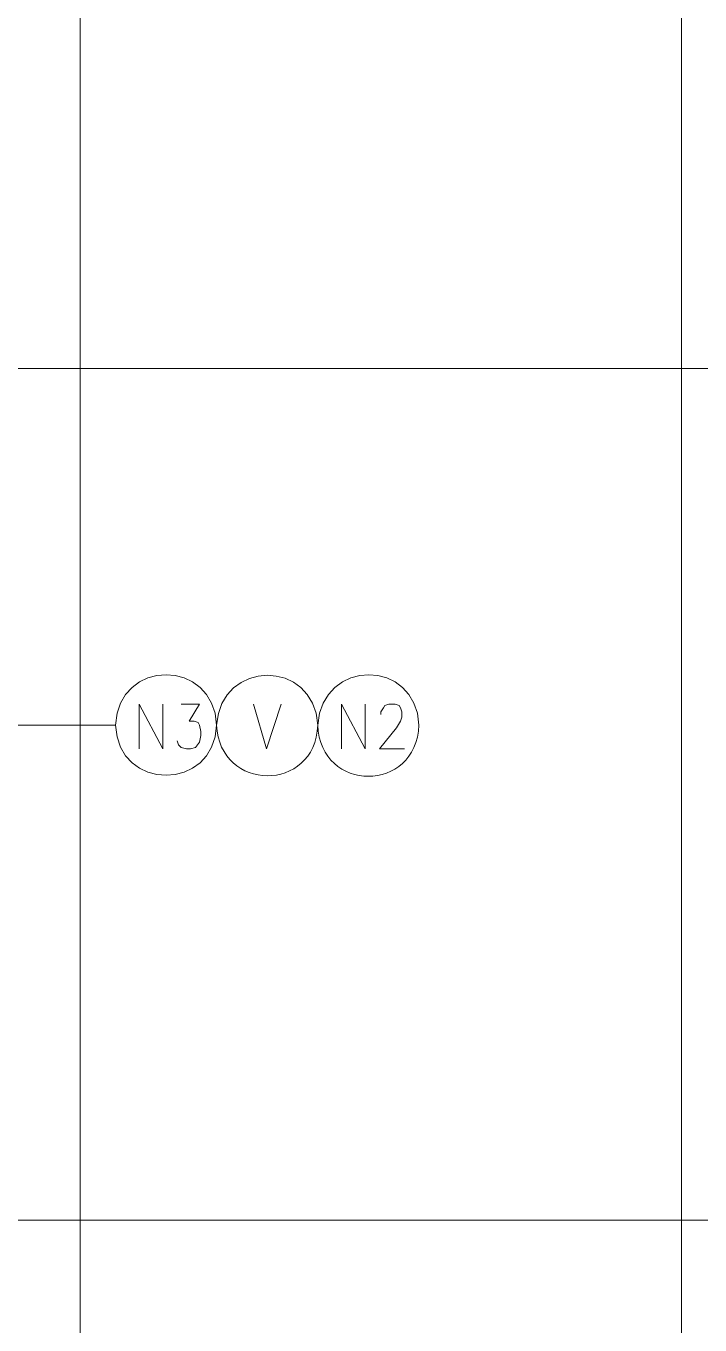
# Model space of a CAD drawing. Header units: millimetres. Extents: x 0 to 825, y 0 to 1167.
# Drawn here: x 322.5 to 414.9, y 102.5 to 280.4 of the extents above; entities that cross this region are included whole.
import ezdxf

# ---------------------------------------------------------------- set-up
doc = ezdxf.new("R2010")
doc.units = ezdxf.units.MM
doc.layers.add('1', color=7, linetype='Continuous')

msp = doc.modelspace()

# ---------------------------------------------------------------- linework, layer by layer
at = {"layer": '1', "color": 30, "lineweight": 9}
for points in [[(329.901732, 0.141732), (329.901732, 1166.901732)], [(412.341732, 0.141732), (412.341732, 1166.901732)], [(824.541732, 233.493732), (0.141732, 233.493732)], [(824.541732, 116.817732), (0.141732, 116.817732)]]:
    msp.add_lwpolyline(points, dxfattribs=at)
at = {"layer": '1', "color": 0, "lineweight": 9}
for points in [[(338.001732, 181.401732), (338.001732, 187.521732), (341.241732, 181.401732), (341.241732, 187.521732)], [(343.761732, 187.521732), (346.281732, 187.521732), (344.841732, 185.181732), (345.561732, 185.181732), (346.101732, 185.001732), (346.281732, 184.641732), (346.461732, 183.741732), (346.461732, 183.201732), (346.281732, 182.301732), (345.741732, 181.581732), (345.021732, 181.401732), (344.481732, 181.401732), (343.761732, 181.581732), (343.401732, 181.941732), (343.221732, 182.481732)], [(353.661732, 187.521732), (355.461732, 181.401732), (357.441732, 187.521732)], [(365.721732, 181.401732), (365.721732, 187.521732), (368.961732, 181.401732), (368.961732, 187.521732)], [(371.121732, 186.081732), (371.121732, 186.441732), (371.481732, 186.981732), (371.661732, 187.341732), (372.201732, 187.521732), (373.101732, 187.521732), (373.641732, 187.341732), (373.821732, 186.981732), (374.001732, 186.441732), (374.001732, 185.721732), (373.821732, 185.181732), (373.281732, 184.281732), (370.941732, 181.401732), (374.361732, 181.401732)], [(290.301732, 184.641732), (334.761732, 184.641732)]]:
    msp.add_lwpolyline(points, dxfattribs=at)
for points in [[(348.621732, 184.641732), (348.261732, 193.821732), (335.121732, 193.821732), (334.761732, 184.641732), (335.121732, 175.461732), (348.261732, 175.461732), (348.621732, 184.641732)], [(362.481732, 184.641732), (361.941732, 193.821732), (349.161732, 193.641732), (348.621732, 184.641732), (348.981732, 175.461732), (362.121732, 175.281732), (362.481732, 184.641732)], [(376.341732, 184.641732), (375.981732, 193.821732), (363.021732, 193.821732), (362.481732, 184.641732), (362.841732, 175.281732), (375.981732, 175.281732), (376.341732, 184.641732)]]:
    msp.add_open_spline(points, degree=3, knots=[0, 0, 0, 0, 1, 1, 1, 2, 2, 2, 2], dxfattribs=at)

doc.saveas('drawing.dxf')
